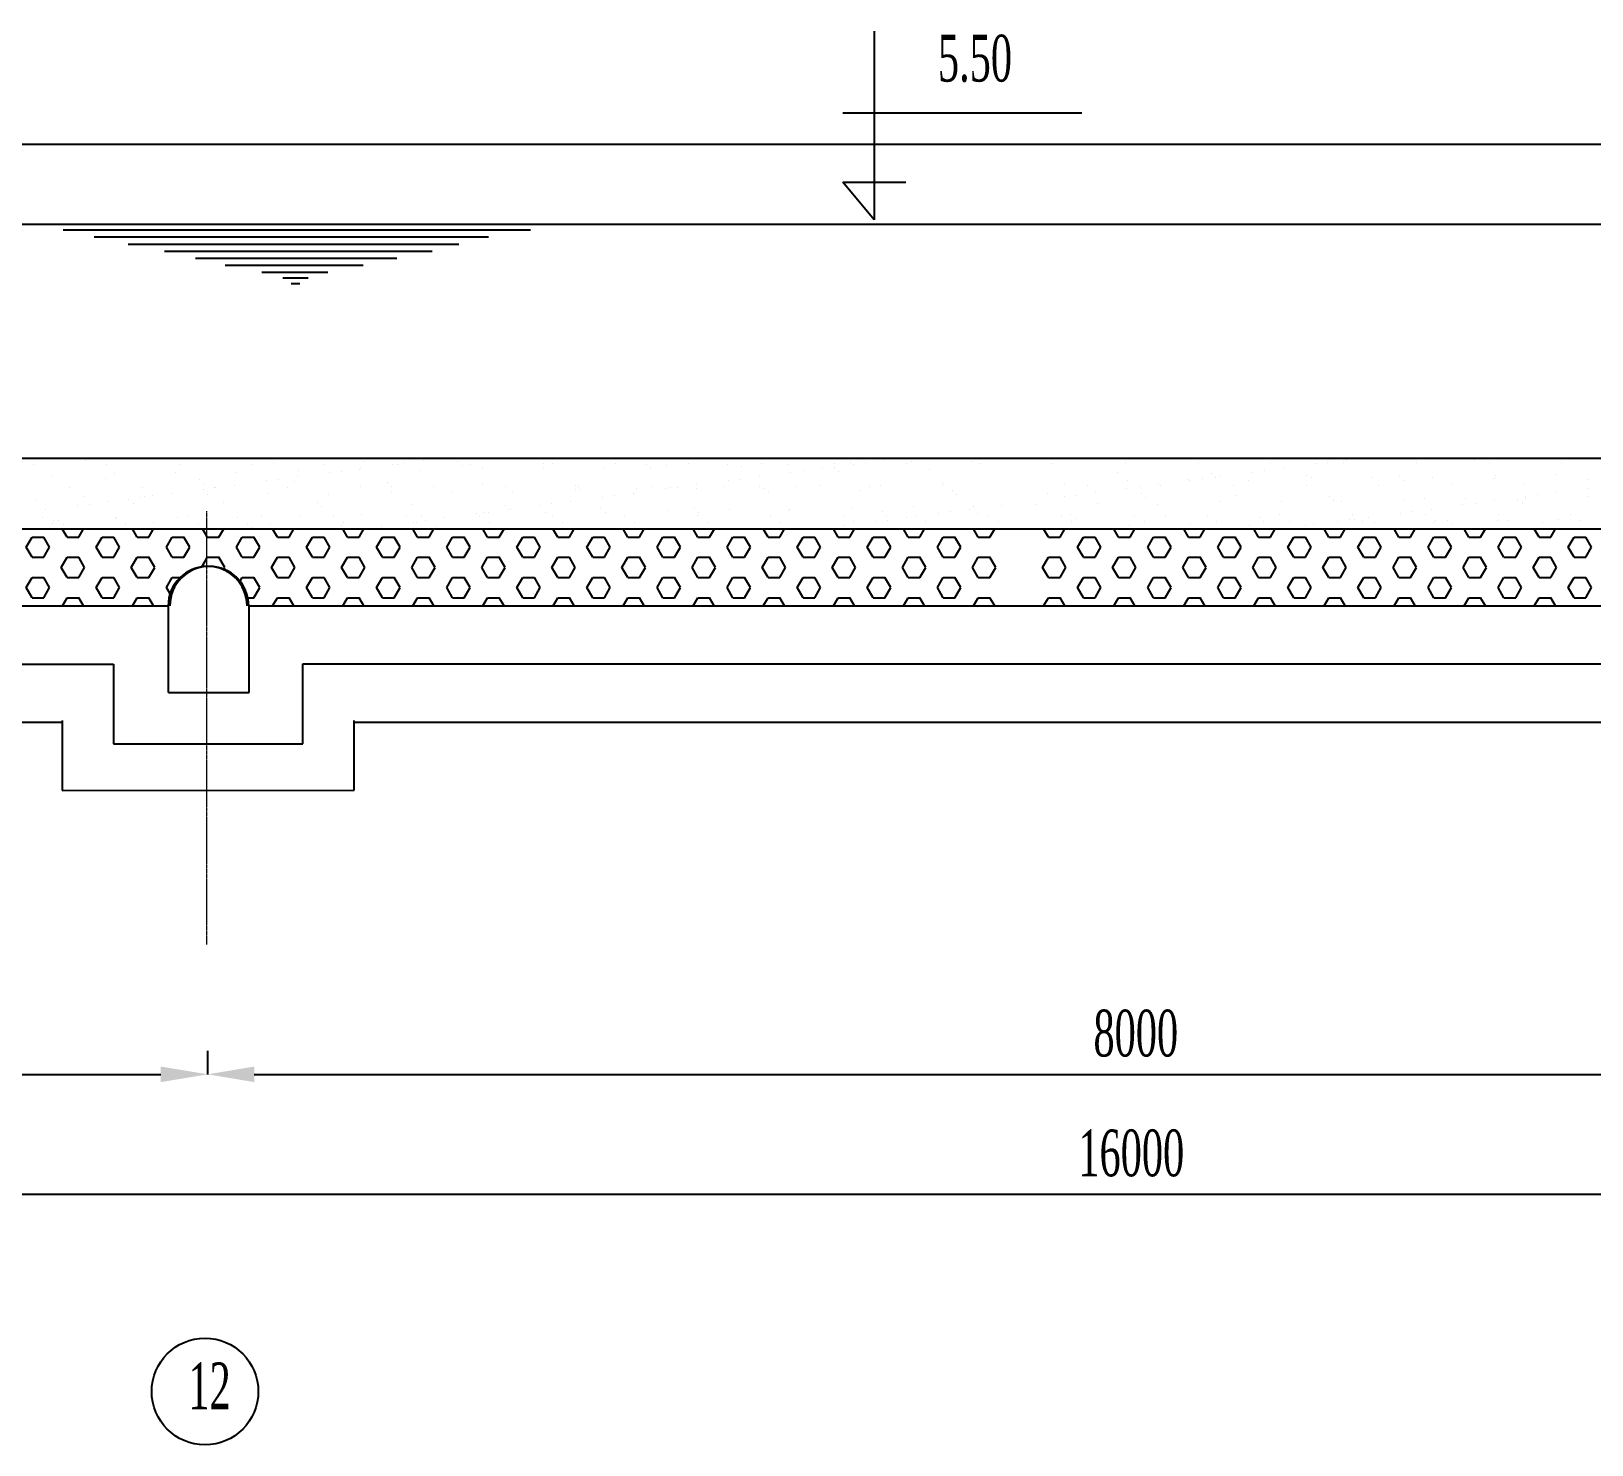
# Model space of a CAD drawing. Header units: millimetres. Extents: x -702765 to 835888, y -645289 to 262.
# Drawn here: x 531448 to 538127, y -302968 to -296916 of the extents above; entities that cross this region are included whole.
import ezdxf
from ezdxf.enums import TextEntityAlignment as Align

# ---------------------------------------------------------------- set-up
doc = ezdxf.new("R2010")
doc.units = ezdxf.units.MM
doc.header["$LTSCALE"] = 0.01
doc.linetypes.add('CENTER', pattern=[2, 1.25, -0.25, 0.25, -0.25])
doc.layers.add('duong tam', color=6, linetype='CENTER', lineweight=9)
doc.layers.add('HACTH', color=9, linetype='Continuous')
doc.styles.add('TUYEN', font='vntimeh.shx', dxfattribs={"width": 0.6, "height": 200})
doc.dimstyles.new('D2', dxfattribs={"dimtxt": 200, "dimasz": 300, "dimexe": 0.18, "dimexo": 6.25, "dimgap": 50, "dimtad": 1, "dimdec": 0, "dimzin": 12, "dimdsep": 46, "dimtxsty": 'TUYEN', "dimcen": 0.09, "dimdle": 80, "dimclrd": 1, "dimclre": 1, "dimclrt": 2, "dimadec": 0, "dimazin": 0, "dimtfac": 0.000899191, "dimtdec": 0, "dimtofl": 0, "dimtmove": 2, "dimatfit": 3, "dimfxl": 0, "dimtolj": 1, "dimtzin": 12, "dimarcsym": 0})

# ---------------------------------------------------------------- blocks, each defined once
blk = doc.blocks.new('*D121')
at = {"layer": 'Defpoints', "color": 0, "linetype": 'Continuous'}
for p in [(528135.4, -300655), (532202.7, -300655), (532202.7, -301381.8)]:
    blk.add_point(p, dxfattribs=at)
at = {"layer": 'HACTH', "color": 1, "linetype": 'ByBlock', "lineweight": -2}
for p, q in [((528135.4, -301281.8), (528135.4, -301382)), ((532202.7, -301281.8), (532202.7, -301382)), ((528335.4, -301381.8), (532002.7, -301381.8))]:
    blk.add_line(p, q, dxfattribs=at)
at = {"layer": 'HACTH', "color": 1, "linetype": 'Continuous'}
for points in [[(528335.4, -301348.5), (528335.4, -301415.1), (528135.4, -301381.8)], [(532002.7, -301348.5), (532002.7, -301415.1), (532202.7, -301381.8)]]:
    blk.add_solid(points, dxfattribs=at)
at = {"layer": 'HACTH', "color": 2, "linetype": 'Continuous', "insert": (530169, -301206.8), "char_height": 200, "attachment_point": 5, "style": 'TUYEN'}
blk.add_mtext('\\A1;4000', dxfattribs=at)
blk = doc.blocks.new('*D122')
at = {"layer": 'Defpoints', "color": 0, "linetype": 'Continuous'}
for p in [(532202.7, -300655), (540148.6, -300655), (540148.6, -301381.8)]:
    blk.add_point(p, dxfattribs=at)
at = {"layer": 'HACTH', "color": 1, "linetype": 'ByBlock', "lineweight": -2}
for p, q in [((532202.7, -301281.8), (532202.7, -301382)), ((540148.6, -301281.8), (540148.6, -301382)), ((532402.7, -301381.8), (539948.6, -301381.8))]:
    blk.add_line(p, q, dxfattribs=at)
at = {"layer": 'HACTH', "color": 1, "linetype": 'Continuous'}
for points in [[(532402.7, -301348.5), (532402.7, -301415.1), (532202.7, -301381.8)], [(539948.6, -301348.5), (539948.6, -301415.1), (540148.6, -301381.8)]]:
    blk.add_solid(points, dxfattribs=at)
at = {"layer": 'HACTH', "color": 2, "linetype": 'Continuous', "insert": (536175.6, -301206.8), "char_height": 200, "attachment_point": 5, "style": 'TUYEN'}
blk.add_mtext('\\A1;8000', dxfattribs=at)
blk = doc.blocks.new('*D134')
at = {"layer": 'Defpoints', "color": 0, "linetype": 'Continuous'}
for p in [(528122.9, -300602.3), (544189.8, -300602.3), (544189.8, -301894.6)]:
    blk.add_point(p, dxfattribs=at)
at = {"layer": 'HACTH', "color": 1, "linetype": 'ByBlock', "lineweight": -2}
for p, q in [((528122.9, -301794.6), (528122.9, -301894.8)), ((544189.8, -301794.6), (544189.8, -301894.8)), ((528322.9, -301894.6), (543989.8, -301894.6))]:
    blk.add_line(p, q, dxfattribs=at)
at = {"layer": 'HACTH', "color": 1, "linetype": 'Continuous'}
for points in [[(528322.9, -301861.3), (528322.9, -301927.9), (528122.9, -301894.6)], [(543989.8, -301861.3), (543989.8, -301927.9), (544189.8, -301894.6)]]:
    blk.add_solid(points, dxfattribs=at)
at = {"layer": 'HACTH', "color": 2, "linetype": 'Continuous', "insert": (536156.3, -301719.6), "char_height": 200, "attachment_point": 5, "style": 'TUYEN'}
blk.add_mtext('\\A1;16000', dxfattribs=at)
blk = doc.blocks.new('*X9')
at = {"color": 0}
for p, q in [((29257.7, 34603.3), (29257.7, 34603.3)), ((29478.5, 34624.1), (29478.5, 34624.1)), ((29527, 34630.7), (29527, 34630.7)), ((29569.2, 34603.9), (29569.2, 34603.9)), ((29838.4, 34631.3), (29838.4, 34631.3)), ((29866.1, 34632.1), (29866.1, 34632.1)), ((29880.6, 34604.4), (29880.6, 34604.4)), ((30149.8, 34631.9), (30149.8, 34631.9)), ((30192, 34605), (30192, 34605)), ((30266.2, 34628.7), (30266.2, 34628.7)), ((30284.6, 34611.8), (30284.6, 34611.8)), ((30503.4, 34605.6), (30503.4, 34605.6)), ((30672.3, 34619.8), (30672.3, 34619.8)), ((30790.9, 34605.7), (30790.9, 34605.7)), ((30814.8, 34606.1), (30814.8, 34606.1)), ((30842.9, 34612.5), (30842.9, 34612.5)), ((30924.2, 34623.2), (30924.2, 34623.2)), ((31072.4, 34616.4), (31072.4, 34616.4)), ((31090.8, 34599.5), (31090.8, 34599.5)), ((31126.2, 34606.7), (31126.2, 34606.7)), ((31437.6, 34607.3), (31437.6, 34607.3)), ((31478.4, 34607.6), (31478.4, 34607.6)), ((31749.1, 34607.8), (31749.1, 34607.8)), ((31878.6, 34604.1), (31878.6, 34604.1)), ((31966.6, 34602.2), (31966.6, 34602.2)), ((32060.5, 34608.4), (32060.5, 34608.4)), ((32228.4, 34605.5), (32228.4, 34605.5)), ((32371.9, 34609), (32371.9, 34609)), ((32484.2, 34604.3), (32484.2, 34604.3)), ((32683.3, 34609.5), (32683.3, 34609.5)), ((32754.3, 34614), (32754.3, 34614)), ((32767.3, 34607), (32767.3, 34607)), ((32819.4, 34613.8), (32819.4, 34613.8)), ((32900.7, 34624.5), (32900.7, 34624.5)), ((32994.7, 34610.1), (32994.7, 34610.1)), ((33016, 34617.4), (33016, 34617.4)), ((33271.9, 34616.1), (33271.9, 34616.1)), ((33306.1, 34610.7), (33306.1, 34610.7)), ((29333.6, 34556.9), (29333.6, 34556.9)), ((29565.5, 34544.4), (29565.5, 34544.4)), ((29603.7, 34566.6), (29603.7, 34566.6)), ((29865.4, 34570), (29865.4, 34570)), ((29965.6, 34540.9), (29965.6, 34540.9)), ((30121.2, 34568.8), (30121.2, 34568.8)), ((30252.5, 34534.8), (30252.5, 34534.8)), ((30304.6, 34541.6), (30304.6, 34541.6)), ((30371.6, 34532.1), (30371.6, 34532.1)), ((30385.9, 34552.4), (30385.9, 34552.4)), ((30391.3, 34578.5), (30391.3, 34578.5)), ((30521.7, 34570.2), (30521.7, 34570.2)), ((30573.7, 34577.1), (30573.7, 34577.1)), ((30653.1, 34581.8), (30653.1, 34581.8)), ((30655, 34587.8), (30655, 34587.8)), ((30908.9, 34580.6), (30908.9, 34580.6)), ((31179, 34590.3), (31179, 34590.3)), ((31440.7, 34593.7), (31440.7, 34593.7)), ((31696.5, 34592.4), (31696.5, 34592.4)), ((31897, 34587.2), (31897, 34587.2)), ((32229, 34536.1), (32229, 34536.1)), ((32281, 34542.9), (32281, 34542.9)), ((32284.6, 34595.3), (32284.6, 34595.3)), ((32362.3, 34553.6), (32362.3, 34553.6)), ((32498.1, 34571.5), (32498.1, 34571.5)), ((32550.2, 34578.4), (32550.2, 34578.4)), ((32631.5, 34589.1), (32631.5, 34589.1)), ((32684.8, 34591.8), (32684.8, 34591.8)), ((32703.2, 34575), (32703.2, 34575)), ((33090.8, 34583), (33090.8, 34583)), ((29409.6, 34506.6), (29409.6, 34506.6)), ((29474.7, 34467.7), (29474.7, 34467.7)), ((29721, 34507.2), (29721, 34507.2)), ((29730.5, 34466.5), (29730.5, 34466.5)), ((29766.2, 34470.8), (29766.2, 34470.8)), ((29847.5, 34481.5), (29847.5, 34481.5)), ((29983.3, 34499.4), (29983.3, 34499.4)), ((29984, 34524), (29984, 34524)), ((30000.6, 34476.2), (30000.6, 34476.2)), ((30032.4, 34507.7), (30032.4, 34507.7)), ((30035.4, 34506.2), (30035.4, 34506.2)), ((30116.7, 34516.9), (30116.7, 34516.9)), ((30262.4, 34479.6), (30262.4, 34479.6)), ((30343.8, 34508.3), (30343.8, 34508.3)), ((30518.2, 34478.3), (30518.2, 34478.3)), ((30655.2, 34508.9), (30655.2, 34508.9)), ((30771.8, 34528.6), (30771.8, 34528.6)), ((30788.3, 34488.1), (30788.3, 34488.1)), ((30790.2, 34511.7), (30790.2, 34511.7)), ((30966.6, 34509.4), (30966.6, 34509.4)), ((31050.1, 34491.4), (31050.1, 34491.4)), ((31177.8, 34519.8), (31177.8, 34519.8)), ((31278, 34510), (31278, 34510)), ((31305.9, 34490.2), (31305.9, 34490.2)), ((31575.9, 34499.9), (31575.9, 34499.9)), ((31578, 34516.4), (31578, 34516.4)), ((31589.5, 34510.6), (31589.5, 34510.6)), ((31596.4, 34499.5), (31596.4, 34499.5)), ((31690.6, 34465.2), (31690.6, 34465.2)), ((31742.7, 34472.1), (31742.7, 34472.1)), ((31824, 34482.8), (31824, 34482.8)), ((31837.7, 34503.3), (31837.7, 34503.3)), ((31900.9, 34511.1), (31900.9, 34511.1)), ((31959.8, 34500.6), (31959.8, 34500.6)), ((31984, 34507.5), (31984, 34507.5)), ((32011.8, 34507.5), (32011.8, 34507.5)), ((32093.1, 34518.2), (32093.1, 34518.2)), ((32093.5, 34502), (32093.5, 34502)), ((32212.3, 34511.7), (32212.3, 34511.7)), ((32363.6, 34511.8), (32363.6, 34511.8)), ((32384.2, 34504.1), (32384.2, 34504.1)), ((32402.6, 34487.2), (32402.6, 34487.2)), ((32523.7, 34512.3), (32523.7, 34512.3)), ((32625.4, 34515.1), (32625.4, 34515.1)), ((32790.2, 34495.2), (32790.2, 34495.2)), ((32835.1, 34512.8), (32835.1, 34512.8)), ((32881.2, 34513.9), (32881.2, 34513.9)), ((33146.5, 34513.4), (33146.5, 34513.4)), ((33151.3, 34523.6), (33151.3, 34523.6)), ((33190.4, 34491.8), (33190.4, 34491.8)), ((33208.8, 34474.9), (33208.8, 34474.9)), ((29264.8, 34456.6), (29264.8, 34456.6)), ((29309.2, 34410.6), (29309.2, 34410.6)), ((29445, 34428.5), (29445, 34428.5)), ((29497, 34435.3), (29497, 34435.3)), ((29578.3, 34446), (29578.3, 34446)), ((29665, 34453.1), (29665, 34453.1)), ((29683.4, 34436.3), (29683.4, 34436.3)), ((29714.2, 34463.9), (29714.2, 34463.9)), ((30071, 34444.3), (30071, 34444.3)), ((30471.2, 34440.9), (30471.2, 34440.9)), ((30489.6, 34424), (30489.6, 34424)), ((30877.2, 34432), (30877.2, 34432)), ((31204.3, 34401.2), (31204.3, 34401.2)), ((31277.4, 34428.6), (31277.4, 34428.6)), ((31285.6, 34411.9), (31285.6, 34411.9)), ((31295.8, 34411.7), (31295.8, 34411.7)), ((31421.4, 34429.8), (31421.4, 34429.8)), ((31447, 34401), (31447, 34401)), ((31473.5, 34436.6), (31473.5, 34436.6)), ((31554.8, 34447.3), (31554.8, 34447.3)), ((31683.4, 34419.7), (31683.4, 34419.7)), ((31702.8, 34399.8), (31702.8, 34399.8)), ((31972.9, 34409.5), (31972.9, 34409.5)), ((32083.6, 34416.3), (32083.6, 34416.3)), ((32102, 34399.4), (32102, 34399.4)), ((32234.7, 34412.8), (32234.7, 34412.8)), ((32489.6, 34407.5), (32489.6, 34407.5)), ((32490.5, 34411.6), (32490.5, 34411.6)), ((32760.6, 34421.3), (32760.6, 34421.3)), ((32889.7, 34404), (32889.7, 34404)), ((33022.3, 34424.7), (33022.3, 34424.7)), ((33180.7, 34402.5), (33180.7, 34402.5)), ((33262, 34413.2), (33262, 34413.2)), ((33278.2, 34423.4), (33278.2, 34423.4)), ((33397.9, 34431.1), (33397.9, 34431.1)), ((29296.3, 34379.8), (29296.3, 34379.8)), ((29338.5, 34352.9), (29338.5, 34352.9)), ((29339.9, 34364.2), (29339.9, 34364.2)), ((29364.4, 34365.4), (29364.4, 34365.4)), ((29382.8, 34348.5), (29382.8, 34348.5)), ((29607.7, 34380.3), (29607.7, 34380.3)), ((29610, 34374), (29610, 34374)), ((29649.9, 34353.5), (29649.9, 34353.5)), ((29770.4, 34356.5), (29770.4, 34356.5)), ((29871.7, 34377.3), (29871.7, 34377.3)), ((29919.2, 34380.9), (29919.2, 34380.9)), ((29961.3, 34354), (29961.3, 34354)), ((30127.5, 34376.1), (30127.5, 34376.1)), ((30170.6, 34353.1), (30170.6, 34353.1)), ((30189, 34336.2), (30189, 34336.2)), ((30230.6, 34381.5), (30230.6, 34381.5)), ((30272.7, 34354.6), (30272.7, 34354.6)), ((30397.6, 34385.8), (30397.6, 34385.8)), ((30542, 34382), (30542, 34382)), ((30576.6, 34344.3), (30576.6, 34344.3)), ((30584.2, 34355.2), (30584.2, 34355.2)), ((30659.4, 34389.1), (30659.4, 34389.1)), ((30747.2, 34341), (30747.2, 34341)), ((30853.4, 34382.6), (30853.4, 34382.6)), ((30883.1, 34358.9), (30883.1, 34358.9)), ((30895.6, 34355.7), (30895.6, 34355.7)), ((30915.2, 34387.9), (30915.2, 34387.9)), ((30935.1, 34365.7), (30935.1, 34365.7)), ((30976.8, 34340.8), (30976.8, 34340.8)), ((31016.4, 34376.5), (31016.4, 34376.5)), ((31152.3, 34394.3), (31152.3, 34394.3)), ((31164.8, 34383.2), (31164.8, 34383.2)), ((31185.3, 34397.6), (31185.3, 34397.6)), ((31207, 34356.3), (31207, 34356.3)), ((31382.8, 34332), (31382.8, 34332)), ((31476.2, 34383.7), (31476.2, 34383.7)), ((31518.4, 34356.9), (31518.4, 34356.9)), ((31787.6, 34384.3), (31787.6, 34384.3)), ((31829.8, 34357.4), (31829.8, 34357.4)), ((32099.1, 34384.9), (32099.1, 34384.9)), ((32141.2, 34358), (32141.2, 34358)), ((32410.5, 34385.4), (32410.5, 34385.4)), ((32452.6, 34358.6), (32452.6, 34358.6)), ((32642.4, 34331.6), (32642.4, 34331.6)), ((32721.9, 34386), (32721.9, 34386)), ((32723.7, 34342.3), (32723.7, 34342.3)), ((32764.1, 34359.1), (32764.1, 34359.1)), ((32859.5, 34360.2), (32859.5, 34360.2)), ((32908.2, 34387.1), (32908.2, 34387.1)), ((32911.6, 34367), (32911.6, 34367)), ((32992.9, 34377.7), (32992.9, 34377.7)), ((33033.3, 34386.6), (33033.3, 34386.6)), ((33075.5, 34359.7), (33075.5, 34359.7)), ((33128.7, 34395.6), (33128.7, 34395.6)), ((33295.8, 34395.2), (33295.8, 34395.2)), ((33344.7, 34387.1), (33344.7, 34387.1)), ((33386.9, 34360.3), (33386.9, 34360.3)), ((30665.9, 34330.3), (30665.9, 34330.3)), ((33157.6, 34330.9), (33157.6, 34330.9))]:
    blk.add_line(p, q, dxfattribs=at)
blk = doc.blocks.new('*X10')
at = {"color": 0}
for p, q in [((29225, 34251.3), (29250, 34294.6)), ((29250, 34294.6), (29300, 34294.6)), ((29325, 34251.3), (29300, 34294.6)), ((29400, 34294.6), (29379.7, 34329.8)), ((29400, 34294.6), (29450, 34294.6)), ((29450, 34294.6), (29470.3, 34329.8)), ((29525, 34251.3), (29550, 34294.6)), ((29550, 34294.6), (29600, 34294.6)), ((29625, 34251.3), (29600, 34294.6)), ((29700, 34294.6), (29679.7, 34329.8)), ((29700, 34294.6), (29750, 34294.6)), ((29750, 34294.6), (29770.3, 34329.8)), ((29825, 34251.3), (29850, 34294.6)), ((29850, 34294.6), (29900, 34294.6)), ((29925, 34251.3), (29900, 34294.6)), ((29996.2, 34301.2), (29979.7, 34329.8)), ((30000, 34294.6), (29996.2, 34301.2)), ((30000, 34294.6), (30050, 34294.6)), ((30050, 34294.6), (30070.3, 34329.8)), ((30125, 34251.3), (30150, 34294.6)), ((30150, 34294.6), (30200, 34294.6)), ((30225, 34251.3), (30200, 34294.6)), ((30300, 34294.6), (30279.7, 34329.8)), ((30300, 34294.6), (30350, 34294.6)), ((30350, 34294.6), (30370.3, 34329.8)), ((30425, 34251.3), (30450, 34294.6)), ((30450, 34294.6), (30500, 34294.6)), ((30525, 34251.3), (30500, 34294.6)), ((30600, 34294.6), (30579.7, 34329.8)), ((30600, 34294.6), (30650, 34294.6)), ((30650, 34294.6), (30670.3, 34329.8)), ((30725, 34251.3), (30750, 34294.6)), ((30750, 34294.6), (30800, 34294.6)), ((30825, 34251.3), (30800, 34294.6)), ((30900, 34294.6), (30879.7, 34329.8)), ((30900, 34294.6), (30950, 34294.6)), ((30950, 34294.6), (30970.3, 34329.8)), ((31025, 34251.3), (31050, 34294.6)), ((31050, 34294.6), (31100, 34294.6)), ((31125, 34251.3), (31100, 34294.6)), ((31200, 34294.6), (31179.7, 34329.8)), ((31200, 34294.6), (31250, 34294.6)), ((31250, 34294.6), (31270.3, 34329.8)), ((31325, 34251.3), (31350, 34294.6)), ((31350, 34294.6), (31400, 34294.6)), ((31425, 34251.3), (31400, 34294.6)), ((31500, 34294.6), (31479.7, 34329.8)), ((31500, 34294.6), (31550, 34294.6)), ((31550, 34294.6), (31570.3, 34329.8)), ((31625, 34251.3), (31650, 34294.6)), ((31650, 34294.6), (31700, 34294.6)), ((31725, 34251.3), (31700, 34294.6)), ((31800, 34294.6), (31779.7, 34329.8)), ((31800, 34294.6), (31850, 34294.6)), ((31850, 34294.6), (31870.3, 34329.8)), ((31925, 34251.3), (31950, 34294.6)), ((31950, 34294.6), (32000, 34294.6)), ((32025, 34251.3), (32000, 34294.6)), ((32100, 34294.6), (32079.7, 34329.8)), ((32100, 34294.6), (32150, 34294.6)), ((32150, 34294.6), (32170.3, 34329.8)), ((32225, 34251.3), (32250, 34294.6)), ((32250, 34294.6), (32300, 34294.6)), ((32325, 34251.3), (32300, 34294.6)), ((32400, 34294.6), (32379.7, 34329.8)), ((32400, 34294.6), (32450, 34294.6)), ((32450, 34294.6), (32470.3, 34329.8)), ((32525, 34251.3), (32550, 34294.6)), ((32550, 34294.6), (32600, 34294.6)), ((32625, 34251.3), (32600, 34294.6)), ((32700, 34294.6), (32679.7, 34329.8)), ((32700, 34294.6), (32750, 34294.6)), ((32750, 34294.6), (32770.3, 34329.8)), ((32825, 34251.3), (32850, 34294.6)), ((32850, 34294.6), (32900, 34294.6)), ((32925, 34251.3), (32900, 34294.6)), ((33000, 34294.6), (32979.7, 34329.8)), ((33000, 34294.6), (33050, 34294.6)), ((33050, 34294.6), (33070.3, 34329.8)), ((33125, 34251.3), (33150, 34294.6)), ((33150, 34294.6), (33200, 34294.6)), ((33225, 34251.3), (33200, 34294.6)), ((33300, 34294.6), (33279.7, 34329.8)), ((33300, 34294.6), (33350, 34294.6)), ((33350, 34294.6), (33370.3, 34329.8)), ((29250, 34208), (29225, 34251.3)), ((29250, 34208), (29300, 34208)), ((29300, 34208), (29325, 34251.3)), ((29375, 34164.7), (29400, 34208)), ((29400, 34208), (29450, 34208)), ((29475, 34164.7), (29450, 34208)), ((29550, 34208), (29525, 34251.3)), ((29550, 34208), (29600, 34208)), ((29600, 34208), (29625, 34251.3)), ((29675, 34164.7), (29700, 34208)), ((29700, 34208), (29750, 34208)), ((29775, 34164.7), (29750, 34208)), ((29850, 34208), (29825, 34251.3)), ((29850, 34208), (29900, 34208)), ((29900, 34208), (29925, 34251.3)), ((29976.4, 34167.2), (29996.2, 34201.4)), ((29996.2, 34201.4), (30000, 34208)), ((30000, 34208), (30050, 34208)), ((30075, 34164.7), (30050, 34208)), ((30150, 34208), (30125, 34251.3)), ((30150, 34208), (30200, 34208)), ((30200, 34208), (30225, 34251.3)), ((30275, 34164.7), (30300, 34208)), ((30300, 34208), (30350, 34208)), ((30375, 34164.7), (30350, 34208)), ((30450, 34208), (30425, 34251.3)), ((30450, 34208), (30500, 34208)), ((30500, 34208), (30525, 34251.3)), ((30575, 34164.7), (30600, 34208)), ((30600, 34208), (30650, 34208)), ((30675, 34164.7), (30650, 34208)), ((30750, 34208), (30725, 34251.3)), ((30750, 34208), (30800, 34208)), ((30800, 34208), (30825, 34251.3)), ((30875, 34164.7), (30900, 34208)), ((30900, 34208), (30950, 34208)), ((30975, 34164.7), (30950, 34208)), ((31050, 34208), (31025, 34251.3)), ((31050, 34208), (31100, 34208)), ((31100, 34208), (31125, 34251.3)), ((31175, 34164.7), (31200, 34208)), ((31200, 34208), (31250, 34208)), ((31275, 34164.7), (31250, 34208)), ((31350, 34208), (31325, 34251.3)), ((31350, 34208), (31400, 34208)), ((31400, 34208), (31425, 34251.3)), ((31475, 34164.7), (31500, 34208)), ((31500, 34208), (31550, 34208)), ((31575, 34164.7), (31550, 34208)), ((31650, 34208), (31625, 34251.3)), ((31650, 34208), (31700, 34208)), ((31700, 34208), (31725, 34251.3)), ((31775, 34164.7), (31800, 34208)), ((31800, 34208), (31850, 34208)), ((31875, 34164.7), (31850, 34208)), ((31950, 34208), (31925, 34251.3)), ((31950, 34208), (32000, 34208)), ((32000, 34208), (32025, 34251.3)), ((32075, 34164.7), (32100, 34208)), ((32100, 34208), (32150, 34208)), ((32175, 34164.7), (32150, 34208)), ((32250, 34208), (32225, 34251.3)), ((32250, 34208), (32300, 34208)), ((32300, 34208), (32325, 34251.3)), ((32375, 34164.7), (32400, 34208)), ((32400, 34208), (32450, 34208)), ((32475, 34164.7), (32450, 34208)), ((32550, 34208), (32525, 34251.3)), ((32550, 34208), (32600, 34208)), ((32600, 34208), (32625, 34251.3)), ((32675, 34164.7), (32700, 34208)), ((32700, 34208), (32750, 34208)), ((32775, 34164.7), (32750, 34208)), ((32850, 34208), (32825, 34251.3)), ((32850, 34208), (32900, 34208)), ((32900, 34208), (32925, 34251.3)), ((32975, 34164.7), (33000, 34208)), ((33000, 34208), (33050, 34208)), ((33075, 34164.7), (33050, 34208)), ((33150, 34208), (33125, 34251.3)), ((33150, 34208), (33200, 34208)), ((33200, 34208), (33225, 34251.3)), ((33275, 34164.7), (33300, 34208)), ((33300, 34208), (33350, 34208)), ((33375, 34164.7), (33350, 34208)), ((29400, 34121.4), (29375, 34164.7)), ((29450, 34121.4), (29475, 34164.7)), ((29700, 34121.4), (29675, 34164.7)), ((29750, 34121.4), (29775, 34164.7)), ((30069.3, 34154.9), (30075, 34164.7)), ((30300, 34121.4), (30275, 34164.7)), ((30350, 34121.4), (30375, 34164.7)), ((30600, 34121.4), (30575, 34164.7)), ((30650, 34121.4), (30675, 34164.7)), ((30900, 34121.4), (30875, 34164.7)), ((30950, 34121.4), (30975, 34164.7)), ((31200, 34121.4), (31175, 34164.7)), ((31250, 34121.4), (31275, 34164.7)), ((31500, 34121.4), (31475, 34164.7)), ((31550, 34121.4), (31575, 34164.7)), ((31800, 34121.4), (31775, 34164.7)), ((31850, 34121.4), (31875, 34164.7)), ((32100, 34121.4), (32075, 34164.7)), ((32150, 34121.4), (32175, 34164.7)), ((32400, 34121.4), (32375, 34164.7)), ((32450, 34121.4), (32475, 34164.7)), ((32700, 34121.4), (32675, 34164.7)), ((32750, 34121.4), (32775, 34164.7)), ((33000, 34121.4), (32975, 34164.7)), ((33050, 34121.4), (33075, 34164.7)), ((33300, 34121.4), (33275, 34164.7)), ((33350, 34121.4), (33375, 34164.7)), ((29225, 34078.1), (29250, 34121.4)), ((29250, 34034.8), (29225, 34078.1)), ((29250, 34121.4), (29300, 34121.4)), ((29325, 34078.1), (29300, 34121.4)), ((29300, 34034.8), (29325, 34078.1)), ((29400, 34121.4), (29450, 34121.4)), ((29525, 34078.1), (29550, 34121.4)), ((29550, 34034.8), (29525, 34078.1)), ((29550, 34121.4), (29600, 34121.4)), ((29625, 34078.1), (29600, 34121.4)), ((29600, 34034.8), (29625, 34078.1)), ((29700, 34121.4), (29750, 34121.4)), ((29825, 34078.1), (29850, 34121.4)), ((29840.6, 34051), (29825, 34078.1)), ((29850, 34121.4), (29884.1, 34121.4)), ((30137.7, 34100.1), (30150, 34121.4)), ((30150, 34121.4), (30200, 34121.4)), ((30225, 34078.1), (30200, 34121.4)), ((30200, 34034.8), (30225, 34078.1)), ((30300, 34121.4), (30350, 34121.4)), ((30425, 34078.1), (30450, 34121.4)), ((30450, 34034.8), (30425, 34078.1)), ((30450, 34121.4), (30500, 34121.4)), ((30525, 34078.1), (30500, 34121.4)), ((30500, 34034.8), (30525, 34078.1)), ((30600, 34121.4), (30650, 34121.4)), ((30725, 34078.1), (30750, 34121.4)), ((30750, 34034.8), (30725, 34078.1)), ((30750, 34121.4), (30800, 34121.4)), ((30825, 34078.1), (30800, 34121.4)), ((30800, 34034.8), (30825, 34078.1)), ((30900, 34121.4), (30950, 34121.4)), ((31025, 34078.1), (31050, 34121.4)), ((31050, 34034.8), (31025, 34078.1)), ((31050, 34121.4), (31100, 34121.4)), ((31125, 34078.1), (31100, 34121.4)), ((31100, 34034.8), (31125, 34078.1)), ((31200, 34121.4), (31250, 34121.4)), ((31325, 34078.1), (31350, 34121.4)), ((31350, 34034.8), (31325, 34078.1)), ((31350, 34121.4), (31400, 34121.4)), ((31425, 34078.1), (31400, 34121.4)), ((31400, 34034.8), (31425, 34078.1)), ((31500, 34121.4), (31550, 34121.4)), ((31625, 34078.1), (31650, 34121.4)), ((31650, 34034.8), (31625, 34078.1)), ((31650, 34121.4), (31700, 34121.4)), ((31725, 34078.1), (31700, 34121.4)), ((31700, 34034.8), (31725, 34078.1)), ((31800, 34121.4), (31850, 34121.4)), ((31925, 34078.1), (31950, 34121.4)), ((31950, 34034.8), (31925, 34078.1)), ((31950, 34121.4), (32000, 34121.4)), ((32025, 34078.1), (32000, 34121.4)), ((32000, 34034.8), (32025, 34078.1)), ((32100, 34121.4), (32150, 34121.4)), ((32225, 34078.1), (32250, 34121.4)), ((32250, 34034.8), (32225, 34078.1)), ((32250, 34121.4), (32300, 34121.4)), ((32325, 34078.1), (32300, 34121.4)), ((32300, 34034.8), (32325, 34078.1)), ((32400, 34121.4), (32450, 34121.4)), ((32525, 34078.1), (32550, 34121.4)), ((32550, 34034.8), (32525, 34078.1)), ((32550, 34121.4), (32600, 34121.4)), ((32625, 34078.1), (32600, 34121.4)), ((32600, 34034.8), (32625, 34078.1)), ((32700, 34121.4), (32750, 34121.4)), ((32825, 34078.1), (32850, 34121.4)), ((32850, 34034.8), (32825, 34078.1)), ((32850, 34121.4), (32900, 34121.4)), ((32925, 34078.1), (32900, 34121.4)), ((32900, 34034.8), (32925, 34078.1)), ((33000, 34121.4), (33050, 34121.4)), ((33125, 34078.1), (33150, 34121.4)), ((33150, 34034.8), (33125, 34078.1)), ((33150, 34121.4), (33200, 34121.4)), ((33225, 34078.1), (33200, 34121.4)), ((33200, 34034.8), (33225, 34078.1)), ((33300, 34121.4), (33350, 34121.4)), ((29250, 34034.8), (29300, 34034.8)), ((29379.8, 33999.8), (29400, 34034.8)), ((29400, 34034.8), (29450, 34034.8)), ((29470.2, 33999.8), (29450, 34034.8)), ((29550, 34034.8), (29600, 34034.8)), ((29679.8, 33999.8), (29700, 34034.8)), ((29700, 34034.8), (29750, 34034.8)), ((29770.2, 33999.8), (29750, 34034.8)), ((30166.8, 34034.8), (30200, 34034.8)), ((30279.8, 33999.8), (30300, 34034.8)), ((30300, 34034.8), (30350, 34034.8)), ((30370.2, 33999.8), (30350, 34034.8)), ((30450, 34034.8), (30500, 34034.8)), ((30579.8, 33999.8), (30600, 34034.8)), ((30600, 34034.8), (30650, 34034.8)), ((30670.2, 33999.8), (30650, 34034.8)), ((30750, 34034.8), (30800, 34034.8)), ((30879.8, 33999.8), (30900, 34034.8)), ((30900, 34034.8), (30950, 34034.8)), ((30970.2, 33999.8), (30950, 34034.8)), ((31050, 34034.8), (31100, 34034.8)), ((31179.8, 33999.8), (31200, 34034.8)), ((31200, 34034.8), (31250, 34034.8)), ((31270.2, 33999.8), (31250, 34034.8)), ((31350, 34034.8), (31400, 34034.8)), ((31479.8, 33999.8), (31500, 34034.8)), ((31500, 34034.8), (31550, 34034.8)), ((31570.2, 33999.8), (31550, 34034.8)), ((31650, 34034.8), (31700, 34034.8)), ((31779.8, 33999.8), (31800, 34034.8)), ((31800, 34034.8), (31850, 34034.8)), ((31870.2, 33999.8), (31850, 34034.8)), ((31950, 34034.8), (32000, 34034.8)), ((32079.8, 33999.8), (32100, 34034.8)), ((32100, 34034.8), (32150, 34034.8)), ((32170.2, 33999.8), (32150, 34034.8)), ((32250, 34034.8), (32300, 34034.8)), ((32379.8, 33999.8), (32400, 34034.8)), ((32400, 34034.8), (32450, 34034.8)), ((32470.2, 33999.8), (32450, 34034.8)), ((32550, 34034.8), (32600, 34034.8)), ((32679.8, 33999.8), (32700, 34034.8)), ((32700, 34034.8), (32750, 34034.8)), ((32770.2, 33999.8), (32750, 34034.8)), ((32850, 34034.8), (32900, 34034.8)), ((32979.8, 33999.8), (33000, 34034.8)), ((33000, 34034.8), (33050, 34034.8)), ((33070.2, 33999.8), (33050, 34034.8)), ((33150, 34034.8), (33200, 34034.8)), ((33279.8, 33999.8), (33300, 34034.8)), ((33300, 34034.8), (33350, 34034.8)), ((33370.2, 33999.8), (33350, 34034.8))]:
    blk.add_line(p, q, dxfattribs=at)
blk = doc.blocks.new('*X11')
at = {"color": 0}
for p, q in [((33600, 34294.6), (33579.7, 34329.8)), ((33600, 34294.6), (33650, 34294.6)), ((33650, 34294.6), (33670.3, 34329.8)), ((33725, 34251.3), (33750, 34294.6)), ((33750, 34294.6), (33800, 34294.6)), ((33825, 34251.3), (33800, 34294.6)), ((33900, 34294.6), (33879.7, 34329.8)), ((33900, 34294.6), (33950, 34294.6)), ((33950, 34294.6), (33970.3, 34329.8)), ((34025, 34251.3), (34050, 34294.6)), ((34050, 34294.6), (34100, 34294.6)), ((34125, 34251.3), (34100, 34294.6)), ((34200, 34294.6), (34179.7, 34329.8)), ((34200, 34294.6), (34250, 34294.6)), ((34250, 34294.6), (34270.3, 34329.8)), ((34325, 34251.3), (34350, 34294.6)), ((34350, 34294.6), (34400, 34294.6)), ((34425, 34251.3), (34400, 34294.6)), ((34500, 34294.6), (34479.7, 34329.8)), ((34500, 34294.6), (34550, 34294.6)), ((34550, 34294.6), (34570.3, 34329.8)), ((34625, 34251.3), (34650, 34294.6)), ((34650, 34294.6), (34700, 34294.6)), ((34725, 34251.3), (34700, 34294.6)), ((34800, 34294.6), (34779.7, 34329.8)), ((34800, 34294.6), (34850, 34294.6)), ((34850, 34294.6), (34870.3, 34329.8)), ((34925, 34251.3), (34950, 34294.6)), ((34950, 34294.6), (35000, 34294.6)), ((35025, 34251.3), (35000, 34294.6)), ((35100, 34294.6), (35079.7, 34329.8)), ((35100, 34294.6), (35150, 34294.6)), ((35150, 34294.6), (35170.3, 34329.8)), ((35225, 34251.3), (35250, 34294.6)), ((35250, 34294.6), (35300, 34294.6)), ((35325, 34251.3), (35300, 34294.6)), ((35400, 34294.6), (35379.7, 34329.8)), ((35400, 34294.6), (35450, 34294.6)), ((35450, 34294.6), (35470.3, 34329.8)), ((35525, 34251.3), (35550, 34294.6)), ((35550, 34294.6), (35600, 34294.6)), ((35625, 34251.3), (35600, 34294.6)), ((35700, 34294.6), (35679.7, 34329.8)), ((35700, 34294.6), (35750, 34294.6)), ((35750, 34294.6), (35770.3, 34329.8)), ((35825, 34251.3), (35850, 34294.6)), ((35850, 34294.6), (35900, 34294.6)), ((35925, 34251.3), (35900, 34294.6)), ((33575, 34164.7), (33600, 34208)), ((33600, 34208), (33650, 34208)), ((33675, 34164.7), (33650, 34208)), ((33750, 34208), (33725, 34251.3)), ((33750, 34208), (33800, 34208)), ((33800, 34208), (33825, 34251.3)), ((33875, 34164.7), (33900, 34208)), ((33900, 34208), (33950, 34208)), ((33975, 34164.7), (33950, 34208)), ((34050, 34208), (34025, 34251.3)), ((34050, 34208), (34100, 34208)), ((34100, 34208), (34125, 34251.3)), ((34175, 34164.7), (34200, 34208)), ((34200, 34208), (34250, 34208)), ((34275, 34164.7), (34250, 34208)), ((34350, 34208), (34325, 34251.3)), ((34350, 34208), (34400, 34208)), ((34400, 34208), (34425, 34251.3)), ((34475, 34164.7), (34500, 34208)), ((34500, 34208), (34550, 34208)), ((34575, 34164.7), (34550, 34208)), ((34650, 34208), (34625, 34251.3)), ((34650, 34208), (34700, 34208)), ((34700, 34208), (34725, 34251.3)), ((34775, 34164.7), (34800, 34208)), ((34800, 34208), (34850, 34208)), ((34875, 34164.7), (34850, 34208)), ((34950, 34208), (34925, 34251.3)), ((34950, 34208), (35000, 34208)), ((35000, 34208), (35025, 34251.3)), ((35075, 34164.7), (35100, 34208)), ((35100, 34208), (35150, 34208)), ((35175, 34164.7), (35150, 34208)), ((35250, 34208), (35225, 34251.3)), ((35250, 34208), (35300, 34208)), ((35300, 34208), (35325, 34251.3)), ((35375, 34164.7), (35400, 34208)), ((35400, 34208), (35450, 34208)), ((35475, 34164.7), (35450, 34208)), ((35550, 34208), (35525, 34251.3)), ((35550, 34208), (35600, 34208)), ((35600, 34208), (35625, 34251.3)), ((35675, 34164.7), (35700, 34208)), ((35700, 34208), (35750, 34208)), ((35775, 34164.7), (35750, 34208)), ((35850, 34208), (35825, 34251.3)), ((35850, 34208), (35900, 34208)), ((35900, 34208), (35925, 34251.3)), ((33600, 34121.4), (33575, 34164.7)), ((33650, 34121.4), (33675, 34164.7)), ((33900, 34121.4), (33875, 34164.7)), ((33950, 34121.4), (33975, 34164.7)), ((34200, 34121.4), (34175, 34164.7)), ((34250, 34121.4), (34275, 34164.7)), ((34500, 34121.4), (34475, 34164.7)), ((34550, 34121.4), (34575, 34164.7)), ((34800, 34121.4), (34775, 34164.7)), ((34850, 34121.4), (34875, 34164.7)), ((35100, 34121.4), (35075, 34164.7)), ((35150, 34121.4), (35175, 34164.7)), ((35400, 34121.4), (35375, 34164.7)), ((35450, 34121.4), (35475, 34164.7)), ((35700, 34121.4), (35675, 34164.7)), ((35750, 34121.4), (35775, 34164.7)), ((33600, 34121.4), (33650, 34121.4)), ((33725, 34078.1), (33750, 34121.4)), ((33750, 34034.8), (33725, 34078.1)), ((33750, 34121.4), (33800, 34121.4)), ((33825, 34078.1), (33800, 34121.4)), ((33800, 34034.8), (33825, 34078.1)), ((33900, 34121.4), (33950, 34121.4)), ((34025, 34078.1), (34050, 34121.4)), ((34050, 34034.8), (34025, 34078.1)), ((34050, 34121.4), (34100, 34121.4)), ((34125, 34078.1), (34100, 34121.4)), ((34100, 34034.8), (34125, 34078.1)), ((34200, 34121.4), (34250, 34121.4)), ((34325, 34078.1), (34350, 34121.4)), ((34350, 34034.8), (34325, 34078.1)), ((34350, 34121.4), (34400, 34121.4)), ((34425, 34078.1), (34400, 34121.4)), ((34400, 34034.8), (34425, 34078.1)), ((34500, 34121.4), (34550, 34121.4)), ((34625, 34078.1), (34650, 34121.4)), ((34650, 34034.8), (34625, 34078.1)), ((34650, 34121.4), (34700, 34121.4)), ((34725, 34078.1), (34700, 34121.4)), ((34700, 34034.8), (34725, 34078.1)), ((34800, 34121.4), (34850, 34121.4)), ((34925, 34078.1), (34950, 34121.4)), ((34950, 34034.8), (34925, 34078.1)), ((34950, 34121.4), (35000, 34121.4)), ((35025, 34078.1), (35000, 34121.4)), ((35000, 34034.8), (35025, 34078.1)), ((35100, 34121.4), (35150, 34121.4)), ((35225, 34078.1), (35250, 34121.4)), ((35250, 34034.8), (35225, 34078.1)), ((35250, 34121.4), (35300, 34121.4)), ((35325, 34078.1), (35300, 34121.4)), ((35300, 34034.8), (35325, 34078.1)), ((35400, 34121.4), (35450, 34121.4)), ((35525, 34078.1), (35550, 34121.4)), ((35550, 34034.8), (35525, 34078.1)), ((35550, 34121.4), (35600, 34121.4)), ((35625, 34078.1), (35600, 34121.4)), ((35600, 34034.8), (35625, 34078.1)), ((35700, 34121.4), (35750, 34121.4)), ((35825, 34078.1), (35850, 34121.4)), ((35850, 34034.8), (35825, 34078.1)), ((35850, 34121.4), (35900, 34121.4)), ((35925, 34078.1), (35900, 34121.4)), ((35900, 34034.8), (35925, 34078.1)), ((33579.8, 33999.8), (33600, 34034.8)), ((33600, 34034.8), (33650, 34034.8)), ((33670.2, 33999.8), (33650, 34034.8)), ((33750, 34034.8), (33800, 34034.8)), ((33879.8, 33999.8), (33900, 34034.8)), ((33900, 34034.8), (33950, 34034.8)), ((33970.2, 33999.8), (33950, 34034.8)), ((34050, 34034.8), (34100, 34034.8)), ((34179.8, 33999.8), (34200, 34034.8)), ((34200, 34034.8), (34250, 34034.8)), ((34270.2, 33999.8), (34250, 34034.8)), ((34350, 34034.8), (34400, 34034.8)), ((34479.8, 33999.8), (34500, 34034.8)), ((34500, 34034.8), (34550, 34034.8)), ((34570.2, 33999.8), (34550, 34034.8)), ((34650, 34034.8), (34700, 34034.8)), ((34779.8, 33999.8), (34800, 34034.8)), ((34800, 34034.8), (34850, 34034.8)), ((34870.2, 33999.8), (34850, 34034.8)), ((34950, 34034.8), (35000, 34034.8)), ((35079.8, 33999.8), (35100, 34034.8)), ((35100, 34034.8), (35150, 34034.8)), ((35170.2, 33999.8), (35150, 34034.8)), ((35250, 34034.8), (35300, 34034.8)), ((35379.8, 33999.8), (35400, 34034.8)), ((35400, 34034.8), (35450, 34034.8)), ((35470.2, 33999.8), (35450, 34034.8)), ((35550, 34034.8), (35600, 34034.8)), ((35679.8, 33999.8), (35700, 34034.8)), ((35700, 34034.8), (35750, 34034.8)), ((35770.2, 33999.8), (35750, 34034.8)), ((35850, 34034.8), (35900, 34034.8))]:
    blk.add_line(p, q, dxfattribs=at)
blk = doc.blocks.new('*X12')
at = {"color": 0}
for p, q in [((33617.5, 34611.2), (33617.5, 34611.2)), ((33803.7, 34629.2), (33803.7, 34629.2)), ((33929, 34611.8), (33929, 34611.8)), ((34059.5, 34628), (34059.5, 34628)), ((34240.4, 34612.4), (34240.4, 34612.4)), ((34551.8, 34612.9), (34551.8, 34612.9)), ((34743.8, 34608.2), (34743.8, 34608.2)), ((34795.8, 34615.1), (34795.8, 34615.1)), ((34863.2, 34613.5), (34863.2, 34613.5)), ((34877.1, 34625.8), (34877.1, 34625.8)), ((35174.6, 34614.1), (35174.6, 34614.1)), ((35422.4, 34625.9), (35422.4, 34625.9)), ((35486, 34614.6), (35486, 34614.6)), ((35797.4, 34615.2), (35797.4, 34615.2)), ((33897, 34570.7), (33897, 34570.7)), ((33938.9, 34535.4), (33938.9, 34535.4)), ((34200.7, 34538.8), (34200.7, 34538.8)), ((34205.4, 34537.4), (34205.4, 34537.4)), ((34257.5, 34544.2), (34257.5, 34544.2)), ((34297.2, 34567.3), (34297.2, 34567.3)), ((34315.6, 34550.4), (34315.6, 34550.4)), ((34338.7, 34554.9), (34338.7, 34554.9)), ((34456.5, 34537.6), (34456.5, 34537.6)), ((34474.6, 34572.8), (34474.6, 34572.8)), ((34526.6, 34579.7), (34526.6, 34579.7)), ((34607.9, 34590.4), (34607.9, 34590.4)), ((34703.2, 34558.4), (34703.2, 34558.4)), ((34726.6, 34547.3), (34726.6, 34547.3)), ((34988.3, 34550.6), (34988.3, 34550.6)), ((35103.3, 34555), (35103.3, 34555)), ((35121.8, 34538.1), (35121.8, 34538.1)), ((35244.1, 34549.4), (35244.1, 34549.4)), ((35509.4, 34546.2), (35509.4, 34546.2)), ((35514.2, 34559.1), (35514.2, 34559.1)), ((35776, 34562.5), (35776, 34562.5)), ((35909.5, 34542.7), (35909.5, 34542.7)), ((33596.4, 34483), (33596.4, 34483)), ((33667, 34466.5), (33667, 34466.5)), ((33668.8, 34525.7), (33668.8, 34525.7)), ((33719.1, 34473.3), (33719.1, 34473.3)), ((33769.4, 34514.5), (33769.4, 34514.5)), ((33800.4, 34484.1), (33800.4, 34484.1)), ((33936.2, 34501.9), (33936.2, 34501.9)), ((33988.3, 34508.8), (33988.3, 34508.8)), ((33996.5, 34479.5), (33996.5, 34479.5)), ((34069.6, 34519.5), (34069.6, 34519.5)), ((34080.8, 34515.1), (34080.8, 34515.1)), ((34392.2, 34515.7), (34392.2, 34515.7)), ((34402.6, 34470.7), (34402.6, 34470.7)), ((34703.6, 34516.2), (34703.6, 34516.2)), ((34802.7, 34467.2), (34802.7, 34467.2)), ((35015, 34516.8), (35015, 34516.8)), ((35326.4, 34517.4), (35326.4, 34517.4)), ((35637.8, 34517.9), (35637.8, 34517.9)), ((35643.5, 34467.8), (35643.5, 34467.8)), ((35695.5, 34474.6), (35695.5, 34474.6)), ((35776.8, 34485.3), (35776.8, 34485.3)), ((35911.2, 34468.7), (35911.2, 34468.7)), ((35912.7, 34503.2), (35912.7, 34503.2)), ((33548.2, 34433.2), (33548.2, 34433.2)), ((33810, 34436.5), (33810, 34436.5)), ((34015, 34462.6), (34015, 34462.6)), ((34065.8, 34435.3), (34065.8, 34435.3)), ((34335.9, 34445), (34335.9, 34445)), ((34597.7, 34448.4), (34597.7, 34448.4)), ((34821.2, 34450.4), (34821.2, 34450.4)), ((34853.5, 34447.1), (34853.5, 34447.1)), ((35123.6, 34456.9), (35123.6, 34456.9)), ((35157.2, 34403.8), (35157.2, 34403.8)), ((35208.8, 34458.4), (35208.8, 34458.4)), ((35238.5, 34414.5), (35238.5, 34414.5)), ((35374.3, 34432.3), (35374.3, 34432.3)), ((35385.3, 34460.2), (35385.3, 34460.2)), ((35426.4, 34439.2), (35426.4, 34439.2)), ((35507.7, 34449.9), (35507.7, 34449.9)), ((35608.9, 34455), (35608.9, 34455)), ((35627.4, 34438.1), (35627.4, 34438.1)), ((35641.1, 34459), (35641.1, 34459)), ((33656.1, 34387.7), (33656.1, 34387.7)), ((33675.1, 34333), (33675.1, 34333)), ((33695.9, 34391.8), (33695.9, 34391.8)), ((33698.3, 34360.8), (33698.3, 34360.8)), ((33714.4, 34374.9), (33714.4, 34374.9)), ((33945.2, 34342.8), (33945.2, 34342.8)), ((33967.5, 34388.3), (33967.5, 34388.3)), ((34009.7, 34361.4), (34009.7, 34361.4)), ((34102, 34382.9), (34102, 34382.9)), ((34207, 34346.1), (34207, 34346.1)), ((34279, 34388.8), (34279, 34388.8)), ((34321.1, 34362), (34321.1, 34362)), ((34462.8, 34344.9), (34462.8, 34344.9)), ((34502.1, 34379.5), (34502.1, 34379.5)), ((34520.6, 34362.6), (34520.6, 34362.6)), ((34590.4, 34389.4), (34590.4, 34389.4)), ((34618.8, 34332.9), (34618.8, 34332.9)), ((34632.5, 34362.5), (34632.5, 34362.5)), ((34700.1, 34343.6), (34700.1, 34343.6)), ((34732.9, 34354.6), (34732.9, 34354.6)), ((34836, 34361.5), (34836, 34361.5)), ((34888, 34368.3), (34888, 34368.3)), ((34901.8, 34390), (34901.8, 34390)), ((34908.2, 34370.6), (34908.2, 34370.6)), ((34944, 34363.1), (34944, 34363.1)), ((34969.3, 34379), (34969.3, 34379)), ((34994.6, 34357.9), (34994.6, 34357.9)), ((35105.1, 34396.9), (35105.1, 34396.9)), ((35213.2, 34390.5), (35213.2, 34390.5)), ((35250.4, 34356.7), (35250.4, 34356.7)), ((35255.4, 34363.7), (35255.4, 34363.7)), ((35308.3, 34367.2), (35308.3, 34367.2)), ((35326.7, 34350.3), (35326.7, 34350.3)), ((35520.5, 34366.4), (35520.5, 34366.4)), ((35524.6, 34391.1), (35524.6, 34391.1)), ((35566.8, 34364.2), (35566.8, 34364.2)), ((35714.4, 34358.4), (35714.4, 34358.4)), ((35782.3, 34369.8), (35782.3, 34369.8)), ((35836, 34391.7), (35836, 34391.7)), ((35878.2, 34364.8), (35878.2, 34364.8))]:
    blk.add_line(p, q, dxfattribs=at)

msp = doc.modelspace()

# ---------------------------------------------------------------- linework, layer by layer
for p, q in [((535056.3, -296916.2), (535056.3, -297723.7)), ((534921.6, -297266.2), (535945.2, -297266.2)), ((528182.2, -297399.2), (544196.3, -297399.2)), ((535056.3, -297723.7), (534921.6, -297562.2)), ((534921.6, -297562.2), (535191, -297562.2)), ((528599.4, -298743.9), (535609.5, -298743.9)), ((535609.5, -298743.9), (544185.9, -298743.9)), ((528610.7, -299046.5), (535609.5, -299046.5)), ((535609.5, -299046.5), (544185.9, -299046.5)), ((528170.9, -299376.4), (532035.2, -299376.4)), ((528608.3, -299376.4), (532028.1, -299376.4)), ((528608.3, -299376.4), (532028.1, -299376.4)), ((531936.4, -299376.4), (532035.2, -299376.4)), ((531936.4, -299376.4), (532035.2, -299376.4)), ((532035.2, -299746.6), (532035.2, -299376.4)), ((532381, -299746.6), (532381, -299376.4)), ((532381, -299376.4), (539974.3, -299376.4)), ((532381, -299376.4), (535172.1, -299376.4)), ((532381, -299376.4), (535172.1, -299376.4)), ((535172.1, -299376.4), (539538.1, -299376.4)), ((527474.1, -299625.1), (531800.1, -299625.4)), ((531800.1, -299625.4), (531800.1, -299966.7)), ((532611, -299966.4), (532611, -299625.1)), ((532611, -299625.1), (539742.1, -299625.1)), ((532035.2, -299746.6), (532381, -299746.6)), ((527225.3, -299873.8), (531580.6, -299874)), ((531580.6, -299867), (531580.6, -300166.1)), ((532830.5, -300165.8), (532830.5, -299866.7)), ((532830.5, -299873.8), (539522.6, -299873.8)), ((531800.1, -299966.7), (532611, -299966.4)), ((531580.6, -300166.1), (532830.5, -300165.8))]:
    msp.add_line(p, q)
at = {"color": 4}
msp.add_line((528182.2, -297742.2), (544196.3, -297742.2), dxfattribs=at)
msp.add_circle((532191.8, -302739.6), 228.1)
msp.add_circle((532191.8, -302739.6), 228.1)
msp.add_arc((532203, -299375.9), 168.8, 0, 180)
at = {"layer": 'duong tam', "ltscale": 200}
msp.add_line((532197.9, -298970.8), (532197.9, -300826.8), dxfattribs=at)
at = {"layer": 'HACTH'}
for p, q in [((531585.4, -297767.1), (533585.3, -297767.1)), ((531717.9, -297797.2), (533404.5, -297797.2)), ((531862.5, -297827.3), (533278.1, -297827.3)), ((532019.1, -297857.4), (533163.6, -297857.4)), ((532151.6, -297887.5), (533013, -297887.5)), ((532278.1, -297917.6), (532868.4, -297917.6)), ((532434.7, -297947.7), (532717.9, -297947.7)), ((532525.1, -297971.8), (532633.5, -297971.8)), ((532561.2, -297995.8), (532597.4, -297995.8))]:
    msp.add_line(p, q, dxfattribs=at)
at = {"layer": 'HACTH', "ltscale": 1000}
msp.add_arc((532210.2, -299375.9), 168.8, 0, 180, dxfattribs=at)

# ---------------------------------------------------------------- block references
for name in ['*X9', '*X12', '*X10', '*X11']:
    msp.add_blockref(name, (502201.4, -333376.2), dxfattribs=at)

# ---------------------------------------------------------------- texts
at = {"layer": 'HACTH', "color": 4, "style": 'TUYEN', "width": 0.6}
for s, p in [('5.50', (535487.3, -297131.6)), ('12', (532211.4, -302815.2))]:
    msp.add_text(s, height=200, dxfattribs=at).set_placement(p, align=Align.CENTER)

# ---------------------------------------------------------------- dimensions: what is measured, and where the dimension line sits
at = {"layer": 'HACTH', "linetype": 'Continuous'}
for base, p1, p2, text, picture, middle in [((544189.8, -301894.6), (528122.9, -300602.3), (544189.8, -300602.3), '16000', '*D134', (536156.3, -301719.6)), ((532202.7, -301381.8), (528135.4, -300655), (532202.7, -300655), '4000', '*D121', (530169, -301206.8)), ((540148.6, -301381.8), (532202.7, -300655), (540148.6, -300655), '8000', '*D122', (536175.6, -301206.8))]:
    dim = msp.add_linear_dim(base=base, p1=p1, p2=p2, text=text, dimstyle='D2', override={"dimasz": 200, "dimgap": 75, "dimcen": 40, "dimfxl": 100, "dimfxlon": 1, "dimarcsym": 1}, dxfattribs=at)
    dim.commit()
    dim.dimension.update_dxf_attribs({"geometry": picture, "text_midpoint": middle})

doc.saveas('drawing.dxf')
